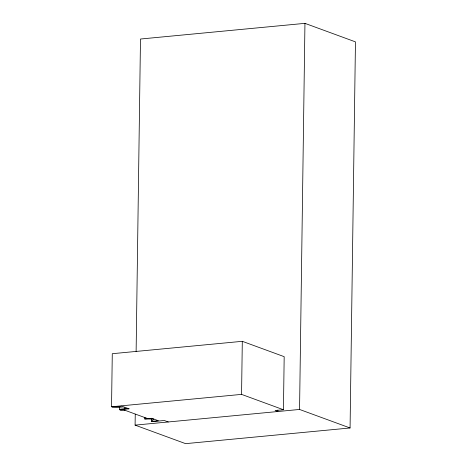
<?xml version="1.0" encoding="UTF-8"?>
<svg xmlns="http://www.w3.org/2000/svg" width="467" height="467" viewBox="0 0 467 467"><rect width="100%" height="100%" fill="white"/><g stroke="black" fill="none" stroke-linecap="round" stroke-linejoin="round"><path stroke-width="0.7" d="M112.366 407.078L121.823 406.179L129.038 408.823L111.537 406.775L112.278 353.7L242.303 341.313L284.181 356.665L283.44 409.74L275.098 410.534L277.807 411.526L277.824 410.073M124.631 408.362L124.882 410.242L120.474 410.049L119.581 409.722L119.61 407.557M124.747 409.232L124.771 407.79M136.119 351.546L140.485 39.024L304.951 23.35L355.463 41.872L350.069 427.976L185.609 443.65L135.091 425.128L135.249 414.2M144.782 417.51L144.758 418.957L153.894 419.092L151.425 421.403L152.096 421.648L164.273 420.487L168.295 421.964M151.466 418.485L151.425 421.403L158.383 420.738L151.717 418.292L144.758 418.957L145.873 417.942M283.44 409.74L241.562 394.382L242.303 341.313M350.069 427.976L299.557 409.454L304.951 23.35M111.537 406.775L241.562 394.382M119.581 409.722L129.038 408.823M120.474 410.049L123.557 409.757L147.841 418.666M135.091 425.128L299.557 409.454"/></g></svg>
